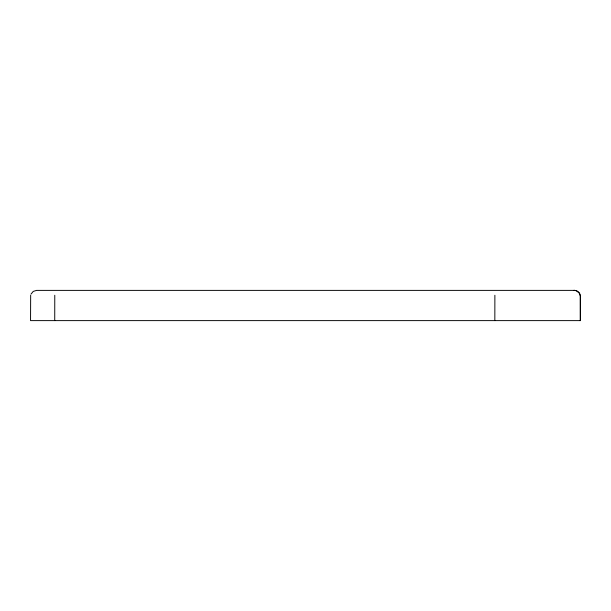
<?xml version="1.0" encoding="UTF-8"?>
<svg xmlns="http://www.w3.org/2000/svg" width="611" height="611" viewBox="0 0 611 611"><rect width="100%" height="100%" fill="white"/><g stroke="black" fill="none" stroke-linecap="round" stroke-linejoin="round"><path stroke-width="0.92" d="M494.879 295.25L494.834 320.615M54.776 295.25L54.73 320.615M30.665 295.25L30.55 320.615L580.45 320.615L580.45 296.434C580.496 293.555 578.22 290.851 575.348 290.5M31.008 294.12L33.238 291.401L36.599 290.385L574.378 290.385M574.218 290.416L574.974 290.416L574.157 290.385M573.63 290.385L574.439 290.416M574.752 290.416L576.142 290.645M576.486 290.844L579.205 293.074L580.206 295.839L580.229 320.615"/></g></svg>
